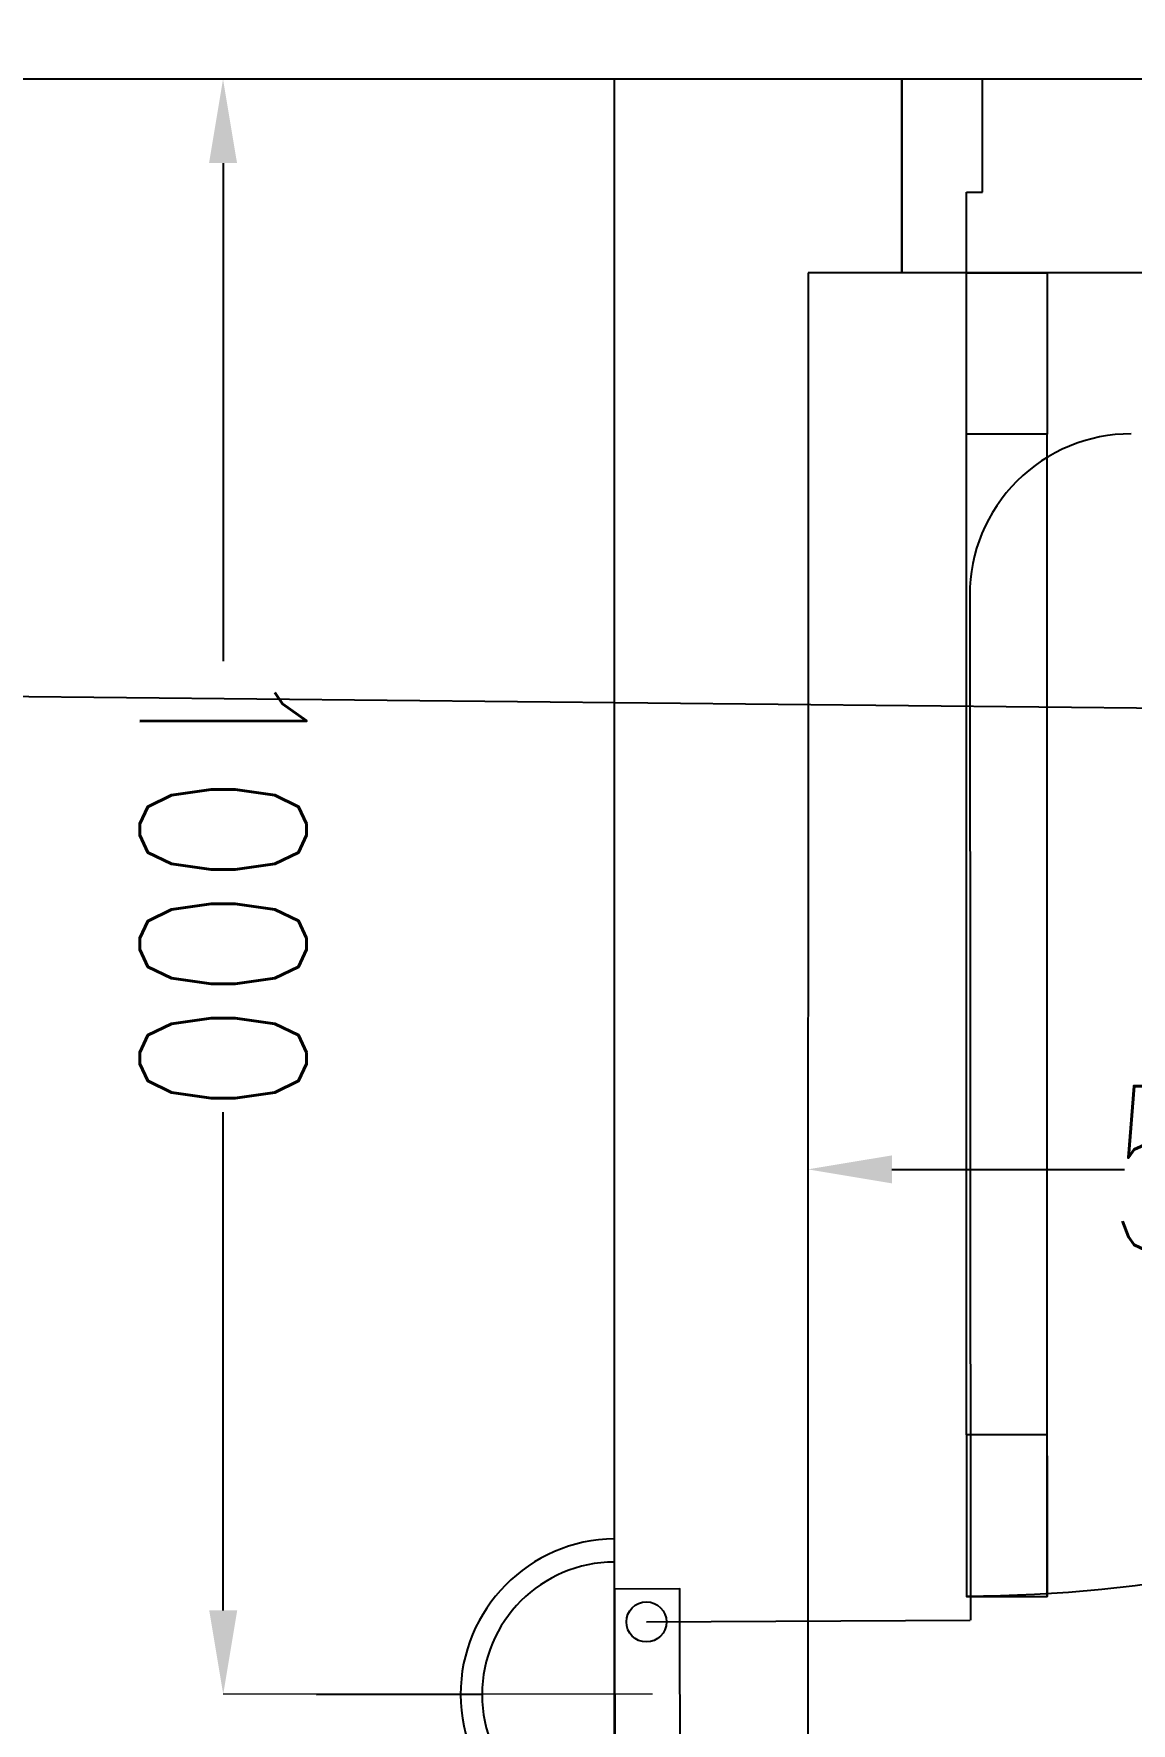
# Model space of a CAD drawing. Extents: x -678889171 to 586587, y -792238163 to 335485.
# Drawn here: x 85652 to 86331, y 43263 to 44310 of the extents above; entities that cross this region are included whole.
import ezdxf
from ezdxf import colors
from ezdxf.entities.mleader import LeaderData, LeaderLine
from ezdxf.math import Vec2, Vec3

# ---------------------------------------------------------------- set-up
doc = ezdxf.new("R2010")
doc.units = 0
doc.header["$MEASUREMENT"] = 0
doc.linetypes.add('XR-Typ26$0$XR-A-TYP-2-3-4-5-6-7-8-9-10$0$XR-A-TYP-2-3-4-6-7-8-9-10$0$HIDDEN', pattern=[0.375, 0.25, -0.125])
doc.layers.get('0').update_dxf_attribs({"color": 8})
doc.layers.get('Defpoints').update_dxf_attribs({"color": 252})
for name, color, linetype in [('1', 8, 'Continuous'), ('E-POW-BLOCK', 4, 'Continuous'), ('E-POW-WIR-NO', 4, 'Continuous'), ('E-TEXT', 3, 'Continuous'), ('loop line emped', 1, 'Continuous'), ('XR-Typ26$0$XR-A-TYP-2-3-4-5-6-7-8-9-10$0$A-WALL', 252, 'Continuous'), ('XR-Typ26$0$XR-A-TYP-2-3-4-5-6-7-8-9-10$0$XR-A-TYP-2-3-4-6-7-8-9-10$0$A-DOOR', 252, 'Continuous'), ('XR-Typ26$0$XR-A-TYP-2-3-4-5-6-7-8-9-10$0$XR-A-TYP-2-3-4-6-7-8-9-10$0$A-FLOR-OVHD', 252, 'XR-Typ26$0$XR-A-TYP-2-3-4-5-6-7-8-9-10$0$XR-A-TYP-2-3-4-6-7-8-9-10$0$HIDDEN')]:
    doc.layers.add(name, color=color, linetype=linetype)
doc.styles.get("Standard").update_dxf_attribs({"font": 'arial.ttf'})
doc.styles.add('Work$0$E-M.MODUL', font='romans.shx', dxfattribs={"width": 0.8})
doc.dimstyles.new('Work$0$S-DIM', dxfattribs={"dimscale": 500, "dimtxt": 0.2065, "dimasz": 0.104, "dimexe": 0, "dimexo": 0, "dimgap": 0, "dimtad": 0, "dimdec": 0, "dimzin": 0, "dimdsep": 46, "dimtxsty": 'Work$0$E-M.MODUL', "dimcen": 0.25, "dimclrd": 5, "dimclre": 5, "dimclrt": 1, "dimadec": 0, "dimazin": 0, "dimtfac": 1, "dimtdec": 0, "dimtofl": 0, "dimtmove": 0, "dimatfit": 3, "dimfxl": 1, "dimtolj": 1, "dimtzin": 0, "dimlwe": 13, "dimarcsym": 0})

# ---------------------------------------------------------------- blocks, each defined once
blk = doc.blocks.new('*D2946')
at = {"layer": '1', "color": 5, "lineweight": 13, "transparency": 16777216}
for p, q in [((86034.86417594088, 44281.5800513173), (85768.9970072657, 44281.54385210684)), ((86035.00041845844, 43280.93910014372), (85769.13324978326, 43280.90290093325))]:
    blk.add_line(p, q, dxfattribs=at)
at = {"layer": '1', "color": 5, "lineweight": -2, "transparency": 16777216}
for p, q in [((85769.00408733857, 44229.54385258883), (85769.04611671343, 43920.85670855909)), ((85769.1261697104, 43332.90290045126), (85769.08414033553, 43641.59004448099))]:
    blk.add_line(p, q, dxfattribs=at)
at = {"layer": '1', "color": 5, "transparency": 16777216}
for points in [[(85777.67075392492, 44229.54503260097), (85760.33742075224, 44229.54267257668), (85768.9970072657, 44281.54385210684)], [(85777.79283629675, 43332.90408046341), (85760.45950312408, 43332.90172043911), (85769.13324978326, 43280.90290093325)]]:
    blk.add_solid(points, dxfattribs=at)
at = {"layer": 'Defpoints', "color": 0, "transparency": 16777216}
for p in [(85768.9970072657, 44281.54385210684), (86034.86417594088, 44281.5800513173), (86035.00041845844, 43280.93910014372, 2.591460785353824e-06)]:
    blk.add_point(p, dxfattribs=at)
at = {"layer": '1', "color": 1, "transparency": 16777216, "insert": (85769.0651285245, 43781.22337652004), "char_height": 103.25, "attachment_point": 5, "rotation": 270.00780112106054, "style": 'Work$0$E-M.MODUL'}
blk.add_mtext('\\A1;1000', dxfattribs=at)
blk = doc.blocks.new('SO1 WP')
at = {"layer": 'E-POW-BLOCK'}
h = blk.add_hatch(color=3, dxfattribs=at)
h.dxf.hatch_style = 1
edge = h.paths.add_edge_path()
edge.add_arc((-0.1064295025979398, -0.0481463273482458), 0.03025259035537483, 0, 360)
at = {"layer": 'E-POW-BLOCK', "color": 3}
for p, q in [((1.4210854715202e-14, 0.2000001000000591), (0, 0.4500002250000605)), ((-0.3000001499999954, 7.105427357601002e-14), (0.3000001499999954, 1.598721155460225e-14))]:
    blk.add_line(p, q, dxfattribs=at)
blk.add_lwpolyline([(0.1593095883453804, 4.352074256530614e-14), (-0.1593095883453804, 4.352074256530614e-14), (-0.1593095883453804, -0.09876317676643558), (0.1593095883453804, -0.09876317676643558)], close=True, dxfattribs=at)
for centre in [(-0.1064295025979398, -0.0481463273482458), (0.1096454942411166, -0.0481463273482458)]:
    blk.add_circle(centre, 0.03025259035537483, dxfattribs=at)
for centre, radius, start, end in [((0, -0.002806461197749854), 0.2353418572437975, 0.6832706906615592, 179.3167293093385), ((0, 1.598721155460225e-14), 0.2000001000000002, 0, 180)]:
    blk.add_arc(centre, radius, start, end, dxfattribs=at)
blk = doc.blocks.new('*D2965')
at = {"layer": '1', "color": 5, "lineweight": 13, "transparency": 16777216}
for p, q in [((86131.29797402913, 43848.85810173202), (86131.23046148289, 43606.12165585811)), ((86712.31532890591, 43848.69650275625), (86712.24781635967, 43605.96005688234))]:
    blk.add_line(p, q, dxfattribs=at)
at = {"layer": '1', "color": 5, "lineweight": -2, "transparency": 16777216}
for p, q in [((86183.2304594716, 43606.10719304328), (86327.33914257251, 43606.06711194176)), ((86660.24781837095, 43605.97451969716), (86516.13913527002, 43606.01460079869))]:
    blk.add_line(p, q, dxfattribs=at)
at = {"layer": '1', "color": 5, "transparency": 16777216}
for points in [[(86183.23286994074, 43614.77385937473), (86183.22804900246, 43597.44052671183), (86131.23046148289, 43606.12165585811)], [(86660.25022884009, 43614.64118602861), (86660.2454079018, 43597.30785336571), (86712.24781635967, 43605.96005688234)]]:
    blk.add_solid(points, dxfattribs=at)
at = {"layer": 'Defpoints', "color": 0, "transparency": 16777216}
for p in [(86131.29797402913, 43848.85810173202), (86712.31532890591, 43848.69650275625, -0.0002399909782511474), (86131.23046148289, 43606.12165585811)]:
    blk.add_point(p, dxfattribs=at)
at = {"layer": '1', "color": 1, "transparency": 16777216, "insert": (86421.73913892127, 43606.04085637022), "char_height": 103.25, "attachment_point": 5, "rotation": 359.98406426422684, "style": 'Work$0$E-M.MODUL'}
blk.add_mtext('\\A1;581', dxfattribs=at)
blk = doc.blocks.new('*U1135')
for p, q in [((-99.99999999999547, -19.99999999987266), (-100.0000000000422, -139.9999999998045)), ((-50.00000000000911, -19.99999999989024), (-99.99999999999547, -19.99999999987266)), ((-50.00000000004282, -89.99999999983794), (-50.00000000000911, -19.99999999989024)), ((749.9999999996614, -90.0000000001192), (749.9999999996862, -20.0000000001715)), ((749.9999999996862, -20.0000000001715), (799.9999999996771, -20.00000000018908)), ((799.9999999996771, -20.00000000018908), (799.9999999996304, -140.0000000001208)), ((-60.00000000005585, -139.9999999998185), (-60.00000000003827, -89.99999999983442)), ((-60.00000000003827, -89.99999999983442), (-50.00000000004282, -89.99999999983794)), ((759.9999999996614, -90.00000000012272), (749.9999999996614, -90.0000000001192)), ((759.999999999644, -140.0000000001068), (759.9999999996614, -90.00000000012272)), ((-60.00000000005585, -139.9999999998185), (-100.0000000000422, -139.9999999998045)), ((759.999999999644, -140.0000000001068), (799.9999999996304, -140.0000000001208)), ((709.9999999994045, -859.99999999983), (709.9999999996314, -240.0000000000551)), ((759.9999999993863, -859.9999999998475), (759.9999999996132, -240.0000000000727))]:
    blk.add_line(p, q)
for points in [[(709.9999999996314, -240.0000000000551), (759.9999999996132, -240.0000000000727), (759.9999999996486, -140.0000000001068), (709.9999999996668, -140.0000000000892), (709.9999999996362, -227.0000000000579)], [(709.9999999994136, -859.99999999983), (759.9999999993954, -859.9999999998475), (759.9999999993603, -959.9999999998112), (709.9999999993785, -959.9999999997937), (709.999999999409, -872.9999999998228), (709.9999999993785, -959.9999999997937)]]:
    blk.add_lwpolyline(points, close=True)
blk.add_arc((759.9999999996486, -140.0000000001068), 819.9999999997044, 179.9999999999801, 269.9999999999798)
at = {"layer": 'XR-Typ26$0$XR-A-TYP-2-3-4-5-6-7-8-9-10$0$XR-A-TYP-2-3-4-6-7-8-9-10$0$A-FLOR-OVHD'}
for p, q in [((-50.0000000000182, -19.99999999989024), (749.9999999996862, -20.0000000001715)), ((-60.00000000005585, -139.9999999998185), (759.9999999996486, -140.0000000001068))]:
    blk.add_line(p, q, dxfattribs=at)

msp = doc.modelspace()

# ---------------------------------------------------------------- linework, layer by layer
at = {"layer": '1', "color": 4}
for p, q in [((86011.38485843487, 44281.57992535084), (85426.04008349558, 44281.61241310131)), ((86031.2016355998, 43325.7606097106), (86231.73553378411, 43326.73765136363, 1.045308541560191))]:
    msp.add_line(p, q, dxfattribs=at)
at = {"layer": 'E-POW-WIR-NO'}
msp.add_line((86231.41363209629, 43961.76622436284), (86231.82573150718, 43326.73809082516, 1.045778708705029), dxfattribs=at)
msp.add_arc((86331.41363106624, 43961.78057738623, -1.409589819568662e-07), 100, 89.98406426466146, 180.0082236770222, dxfattribs=at)
at = {"layer": 'loop line emped', "color": 240, "true_color": 0xed1f24}
msp.add_line((86544.56109758015, 43889.73477601006, -0.0002600489245299098), (85445.4187539141, 43900.93338276884, -0.1701472712479699), dxfattribs=at)
at = {"layer": 'XR-Typ26$0$XR-A-TYP-2-3-4-5-6-7-8-9-10$0$A-WALL'}
for p, q in [((86189.42412378496, 44281.58088053104), (86011.38485843487, 44281.57992535083)), ((86011.38738189884, 41041.74382836044), (86011.38485843487, 44281.57992535083)), ((86189.42421706507, 44161.58090076489), (86189.42412378496, 44281.58088053104)), ((86131.38495171486, 44161.58003968383), (86130.55060409862, 41161.74391634842)), ((86189.42421706507, 44161.58090076489), (86131.38495171486, 44161.58003968383))]:
    msp.add_line(p, q, dxfattribs=at)

# ---------------------------------------------------------------- block references
at = {"layer": 'E-POW-BLOCK', "xscale": 410.1995351285418, "yscale": 410.1995351285418, "zscale": 410.1995351285418, "rotation": 90.04879583977932}
msp.add_blockref('SO1 WP', (86011.49034583641, 43280.76727554725), dxfattribs=at)
at = {"layer": 'XR-Typ26$0$XR-A-TYP-2-3-4-5-6-7-8-9-10$0$XR-A-TYP-2-3-4-6-7-8-9-10$0$A-DOOR', "extrusion": (2.238352665751833e-11, 5.509690655617856e-25, -1), "zscale": -1}
msp.add_blockref('*U1135', (-86989.42412378464, 44301.58088053124, 1.947130093796926e-06), dxfattribs=at)
msp.add_blockref('*U1135', (-86989.42412378464, 44301.58088053124, 1.947130093796926e-06), dxfattribs=at)

# ---------------------------------------------------------------- dimensions: what is measured, and where the dimension line sits
at = {"layer": '1', "color": 4}
dim = msp.add_aligned_dim(p1=(86035.00041845845, 43280.93910014373, 2.591460785353824e-06), p2=(86034.8641759409, 44281.58005131731), distance=265.86717113954757, text='1000', dimstyle='Work$0$S-DIM', dxfattribs=at)
dim.commit()
dim.dimension.update_dxf_attribs({"geometry": '*D2946', "text_midpoint": (85769.0651285245, 43781.22337652004)})
dim = msp.add_aligned_dim(p1=(86712.31532890591, 43848.69650275625, -0.0002399909782511474), p2=(86131.29797402912, 43848.85810173202), distance=242.73645526257826, dimstyle='Work$0$S-DIM', dxfattribs=at)
dim.commit()
dim.dimension.update_dxf_attribs({"geometry": '*D2965', "text_midpoint": (86421.73913892127, 43606.04085637022)})

# ---------------------------------------------------------------- leaders
at = {"layer": 'E-TEXT', "color": 30}
ml = msp.add_multileader_mtext('Standard', dxfattribs=at)
ml.set_content('\\C30;CT{\\fArial|b0|i0|c178|p34;17}/DP-T-8 {\\A1;3(1x3)mm\\H0.7x;\\S2^ ;\\H1.42857x; \\P∅ 25 mm PVC CONDUIT}', color=3)
ml.set_leader_properties(color=30)
ml.build(insert=Vec2(0, 0))
ml.multileader.update_dxf_attribs({"text_right_attachment_type": 6, "dogleg_length": 0.2763936738358556, "arrow_head_size": 153.5520410199195, "scale": 2})
ctx = ml.context
ctx.base_point, ctx.scale, ctx.char_height, ctx.arrow_head_size, ctx.landing_gap_size, ctx.plane_origin, ctx.plane_x_axis, ctx.plane_y_axis = Vec3(83939.07215862145, 45120.44199941635, -5.937463493279333e-06), 2, 153.5520410199195, 153.5520410199195, 3.071040820398391, Vec3(81739.8830385443, 54267.8171648251, 3.002929201347315e-05), Vec3(0.999976866597217, -0.00680193137365684, 3.477911888746864e-09), Vec3(0.006801931373656824, 0.999976866597217, 4.799668914001097e-09)
ctx.right_attachment = 6
notes = []
notes.append((ctx, [(1, (1, 1, 0), (86351.45036510135, 44999.63386702538, 1.954170492958042e-06), (-0.9999768665972169, 0.006801931373656839, -3.477911888746863e-09), 0.5527873476717116, [(1, [(86458.5313286522, 43895.25816597537, -2.944313508300394e-06)], 0, [])])]))
ctx.mtext.insert, ctx.mtext.text_direction, ctx.mtext.rotation, ctx.mtext.width, ctx.mtext.defined_height, ctx.mtext.flow_direction, ctx.mtext.extrusion = Vec3(83942.68637084961, 45200.28517467063, -5.543452749583665e-06), Vec3(0.999976866597217, -0.006801931373656839, 3.477911888746863e-09), 6.276383323354838, 3689.840183907986, 503.608197250026, 5, Vec3(-3.510478451379605e-09, -4.775901363335934e-09, 1)
ml = msp.add_multileader_mtext('Standard', dxfattribs=at)
ml.set_content('\\C30;CT8/DP-T-8 {\\A1;3(1x3)mm\\H0.7x;\\S2^ ;\\H1.42857x; \\P∅ 25 mm PVC CONDUIT}', color=3)
ml.set_leader_properties(color=30)
ml.build(insert=Vec2(0, 0))
ml.multileader.update_dxf_attribs({"text_right_attachment_type": 6, "dogleg_length": 0.2763936738358556, "arrow_head_size": 153.5520410199195, "scale": 2})
ctx = ml.context
ctx.base_point, ctx.scale, ctx.char_height, ctx.arrow_head_size, ctx.landing_gap_size, ctx.plane_origin, ctx.plane_x_axis, ctx.plane_y_axis = Vec3(81860.48336282757, 43176.71524452469, -3.126741040593422e-06), 2, 153.5520410199195, 153.5520410199195, 3.071040820398391, Vec3(76984.77793263565, 53702.91502915432, 3.002929201347315e-05), Vec3(0.999976866597217, -0.00680193137365684, 3.477911888746864e-09), Vec3(0.006801931373656824, 0.999976866597217, 4.799668914001097e-09)
ctx.right_attachment = 6
notes.append((ctx, [(0, (1, 1, 0), (81859.93058826774, 43176.71900454629, -3.128663586281838e-06), (0.999976866597217, -0.00680193137365684, 3.477911888746864e-09), 0.5527873476717116, [(1, [(81864.94629903618, 44218.68540208723, 1.865272696770714e-06)], 0, [])])]))
ctx.mtext.insert, ctx.mtext.text_direction, ctx.mtext.rotation, ctx.mtext.width, ctx.mtext.defined_height, ctx.mtext.flow_direction, ctx.mtext.extrusion = Vec3(81864.09757505573, 43256.55841977897, -2.732730296897754e-06), Vec3(0.999976866597217, -0.006801931373656839, 3.477911888746863e-09), 6.276383323354838, 3689.840183907986, 503.608197250026, 5, Vec3(-3.510478451379605e-09, -4.775901363335934e-09, 1)
for ctx, leaders in notes:
    for number, flags, end, landing, length, lines in leaders:
        leader = LeaderData()
        leader.index, (leader.has_last_leader_line, leader.has_dogleg_vector, leader.attachment_direction) = number, flags
        leader.last_leader_point, leader.dogleg_vector, leader.dogleg_length = Vec3(end), Vec3(landing), length
        for number, points, colour, breaks in lines:
            line = LeaderLine()
            line.index, line.vertices, line.color, line.breaks = number, Vec3.list(points), colors.encode_raw_color(colour), breaks
            leader.lines.append(line)
        ctx.leaders.append(leader)

doc.saveas('drawing.dxf')
